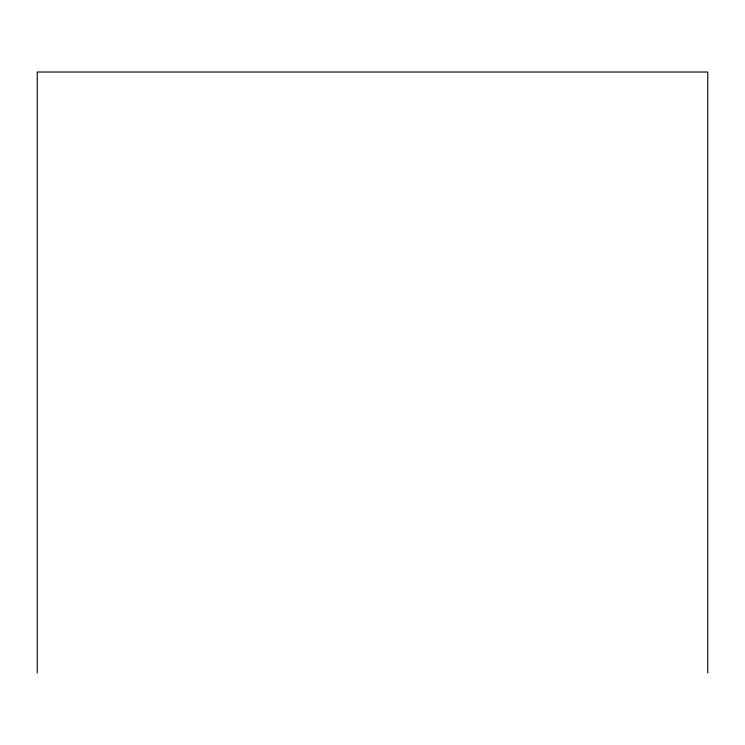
<?xml version="1.0" encoding="UTF-8"?>
<svg xmlns="http://www.w3.org/2000/svg" width="745" height="745" viewBox="0 0 745 745"><rect width="100%" height="100%" fill="white"/><g stroke="black" fill="none" stroke-linecap="round" stroke-linejoin="round"><path stroke-width="1.12" d="M707.75 672.977L707.75 72.023L37.25 72.023L37.25 672.977"/></g></svg>
